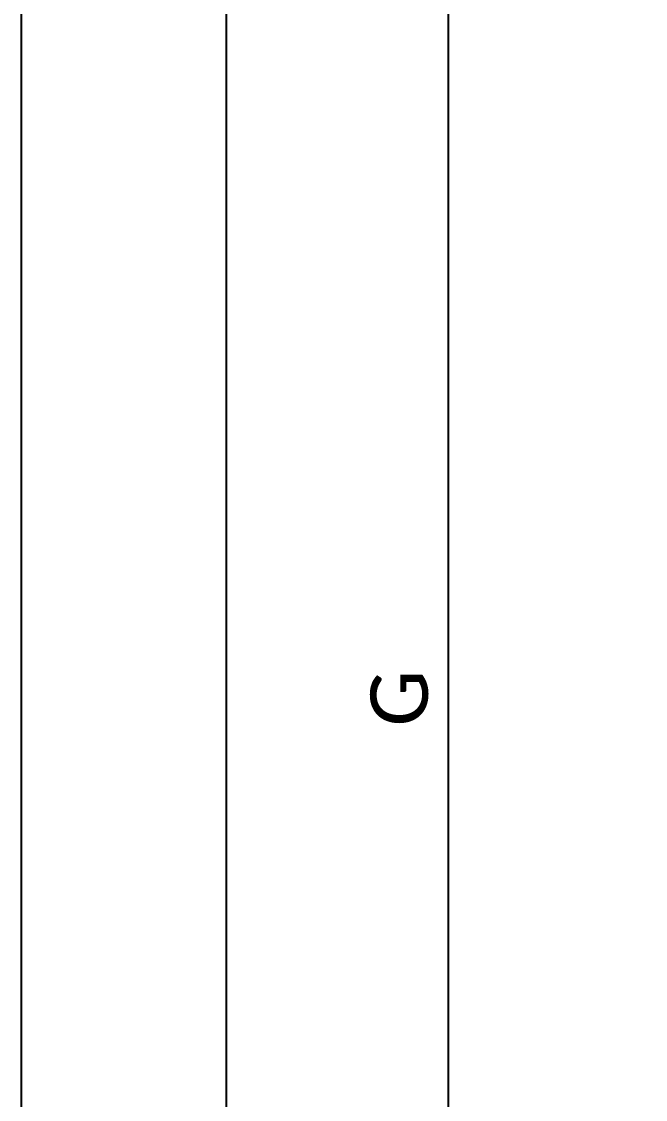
# Model space of a CAD drawing. Header units: millimetres. Extents: x 11802 to 19889, y -472 to 9054.
# Drawn here: x 12162 to 12542, y 6767 to 7424 of the extents above; entities that cross this region are included whole.
import ezdxf

# ---------------------------------------------------------------- set-up
doc = ezdxf.new("R2010")
doc.units = ezdxf.units.MM
doc.header["$LTSCALE"] = 307.34
doc.header["$PDMODE"] = 3
doc.header["$PDSIZE"] = 8
doc.layers.get('0').update_dxf_attribs({"linetype": 'CONTINUOUS'})
doc.layers.get('Defpoints').update_dxf_attribs({"linetype": 'CONTINUOUS'})
doc.styles.get("Standard").update_dxf_attribs({"font": 'calibri.ttf'})
doc.dimstyles.new('DIMSTYLE_1', dxfattribs={"dimtxt": 35, "dimasz": 35, "dimexe": 1.5, "dimexo": 1, "dimgap": 0.875, "dimtad": 1, "dimdsep": 46, "dimtxsty": 'Standard', "dimblk": '_FILLED', "dimblk1": '_FILLED', "dimblk2": '_FILLED', "dimcen": 0.09, "dimazin": 2, "dimtp": 0.01, "dimtm": 0.01, "dimtfac": 1, "dimtofl": 0, "dimtmove": 0, "dimatfit": 3, "dimldrblk": '_FILLED', "dimfxl": 1, "dimtolj": 1, "dimarcsym": 0})

# ---------------------------------------------------------------- blocks, each defined once
blk = doc.blocks.new('_FILLED')
at = {"color": 0, "linetype": 'ByBlock'}
blk.add_solid([(0, 0), (-1, 0.214), (-1, -0.214)], dxfattribs=at)
blk = doc.blocks.new('*D789')
at = {"color": 0, "linetype": 'Continuous', "lineweight": -2}
for p, q in [((12841.83, 7799.92), (12420.68, 7799.92)), ((12422.18, 6274.92), (12422.18, 7764.92)), ((12287.83, 6239.92), (12423.68, 6239.92))]:
    blk.add_line(p, q, dxfattribs=at)
at = {"layer": 'Defpoints', "color": 0}
for p in [(12422.18, 7799.92), (12842.83, 7799.92), (12286.83, 6239.92)]:
    blk.add_point(p, dxfattribs=at)
at = {"color": 0, "linetype": 'ByBlock', "lineweight": -2, "xscale": 35, "yscale": 35, "zscale": 35}
for p, rotation in [((12422.18, 7799.92), 90), ((12422.18, 6239.92), 270)]:
    blk.add_blockref('_FILLED', p, dxfattribs=dict(at, rotation=rotation))
at = {"color": 0, "insert": (12374.64, 7011.81), "char_height": 35, "attachment_point": 2, "rotation": 90, "line_spacing_factor": 0.9}
blk.add_mtext('\\A1;G', dxfattribs=at)

msp = doc.modelspace()

# ---------------------------------------------------------------- linework, layer by layer
at = {"color": 0, "linetype": 'Continuous'}
msp.add_line((12286.83201, 6239.9217), (12286.83201, 8540.55233), dxfattribs=at)
msp.add_lwpolyline([(18205.07743, 4777), (12162, 4777), (12162, 9053.78402), (18205.07743, 9053.78402)], close=True, dxfattribs=at)

# ---------------------------------------------------------------- dimensions: what is measured, and where the dimension line sits
dim = msp.add_linear_dim(base=(12422.18084, 7799.9217), p1=(12286.83201, 6239.9217), p2=(12842.83201, 7799.9217), angle=90, text='G', dimstyle='DIMSTYLE_1', dxfattribs=at)
dim.commit()
dim.dimension.update_dxf_attribs({"geometry": '*D789', "text_midpoint": (12422.18084, 7011.81253), "dimtype": 160})

doc.saveas('drawing.dxf')
